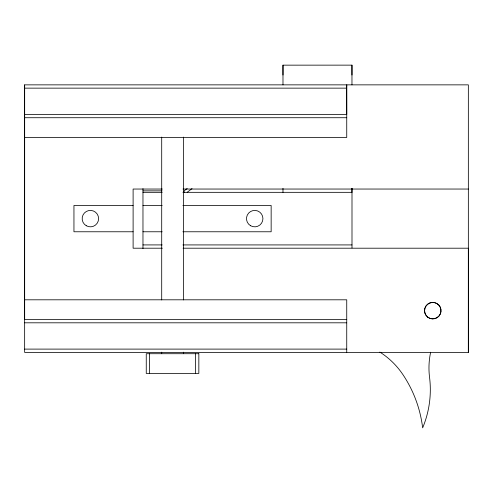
<?xml version="1.0" encoding="UTF-8"?>
<svg xmlns="http://www.w3.org/2000/svg" width="493" height="493" viewBox="0 0 493 493"><rect width="100%" height="100%" fill="white"/><g stroke="black" fill="none" stroke-linecap="round" stroke-linejoin="round"><path stroke-width="0.74" d="M24.65 84.858L24.65 352.39L468.344 352.39L468.344 84.858L24.65 84.858L24.65 319.526L346.739 319.526M282.982 192.332L282.982 188.308M351.971 84.858L351.965 65.138L282.982 65.156L282.988 84.876M351.965 65.138L351.965 74.998M351.965 188.314L351.965 192.338L351.996 188.492M468.344 352.39L468.35 248.201L183.088 248.201M187.18 188.536L184.148 190.865L184.148 192.375M187.18 192.307L192.03 188.585M24.65 88.142L346.696 88.142L346.739 114.438L24.65 114.438M24.65 117.722L346.739 117.722M24.65 137.442L346.739 137.442L346.739 84.858L346.696 88.142M162.326 189.041L133.11 189.041L133.11 248.207L162.326 248.201M182.995 189.047L468.35 189.041M142.97 190.865L162.037 190.865M142.97 192.332L162.179 192.332M182.928 192.332L351.996 192.332L351.996 247.954M133.11 205.476L73.95 205.476L73.95 231.772L133.11 231.772M142.97 205.476L162.16 205.476M182.878 205.476L271.15 205.476L271.15 231.772L182.878 231.772M142.97 231.772L162.16 231.772M142.97 244.922L162.179 244.916M182.928 244.922L351.996 244.922M24.65 299.806L346.739 299.806L346.739 352.39M24.65 322.81L346.739 322.81M24.65 349.106L346.739 349.106M282.982 65.156L282.982 75.016M195.555 353.709L195.555 373.423M183.396 137.091L183.396 299.935M183.396 352.168L183.396 353.709M161.704 137.091L161.704 299.935M161.704 352.168L161.704 353.709M149.539 353.709L149.539 373.423M142.97 188.628L142.97 248.577M430.635 352.248A74.881 74.881 0 0 0 429.551 377.305A99.013 99.013 0 0 1 422.649 427.862A122.116 122.116 0 0 0 402.984 374.717A78.547 78.547 0 0 0 379.844 352.07M198.839 353.709L146.255 353.721L146.255 373.423L198.839 373.423L198.839 353.709M86.275 225.739A8.215 8.215 0 0 0 98.6 218.627A8.215 8.215 0 0 0 86.275 211.509A8.215 8.215 0 0 0 86.275 225.739M427.733 317.141A8.215 8.215 0 0 0 440.915 311.773A8.215 8.215 0 0 0 429.674 303.041A8.215 8.215 0 0 0 427.733 317.141A8.215 8.215 0 0 0 440.915 311.773A8.215 8.215 0 0 0 429.674 303.041A8.215 8.215 0 0 0 427.733 317.141M250.604 225.739A8.215 8.215 0 0 0 262.929 218.627A8.215 8.215 0 0 0 250.604 211.509A8.215 8.215 0 0 0 250.604 225.739"/></g></svg>
